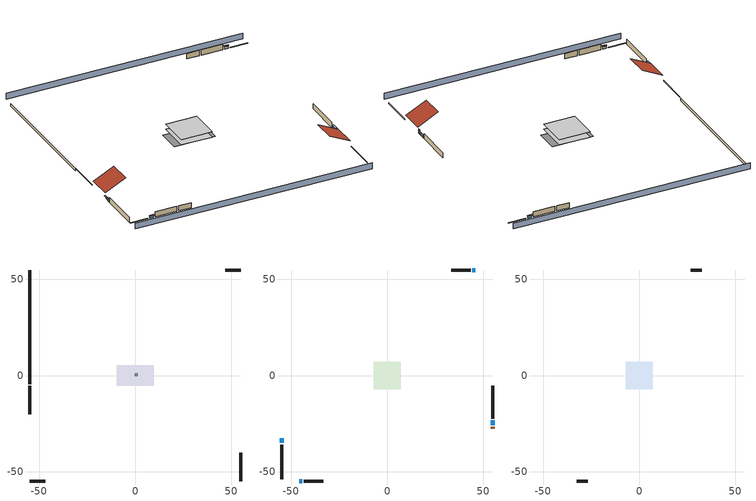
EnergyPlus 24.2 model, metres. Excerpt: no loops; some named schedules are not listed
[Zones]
crawlspace - vented
 floor foundation (Slab1 construction): -9.54,-5.31 -9.54,5.31 9.54,5.31 9.54,-5.31 z-0.91
 wall outside (RimJoist1 construction): -54.9,-5.4 -54.9,-20.13 z0.3:0.61
 wall outside (RimJoist2 construction): 54.9,54.9 46.73,54.9 z0.3:0.61
 wall outside (RimJoist3 construction): 54.9,-54.9 54.9,-40.18 z0.3:0.61
 wall outside (RimJoist4 construction): -54.9,-54.9 -46.73,-54.9 z0.3:0.61
 wall foundation (FoundationWall1 construction): -54.9,54.9 -54.9,-4.47 z-0.91:0.3
furnace airloop ret air zone
 floor adiabatic (AdiabaticConst): 0,0 0,1 1,1 1,0 z0
 wall adiabatic (AdiabaticConst): 0,1 0,0 1,0 1,1 0,1 z0:1
 ceiling adiabatic (AdiabaticConst): 1,0 1,1 0,1 0,0 z1
conditioned space
 floor to crawlspace - vented (Floor1 construction): -7.11,-7.11 -7.11,7.11 7.11,7.11 7.11,-7.11 z0.3
 wall outside (AdiabaticWallConstruction 1): 54.9,-27.68 54.9,-26.77 z0.3:2.34
 wall outside (AdiabaticWallConstruction): -54.9,-32.62 -54.9,-35.1 / 54.9,-25.84 54.9,-23.36 z0.3:1.43; 45.8,54.9 44.26,54.9 / -45.8,-54.9 -44.26,-54.9 z0.3:1.31
 wall outside (Wall1 construction): -54.9,-36.03 -54.9,-53.97 z0.3:2.74
 wall outside (Wall2 construction): 43.33,54.9 33.36,54.9 z0.3:2.74
 wall outside (Wall3 construction): 54.9,-22.43 54.9,-5.25 z0.3:2.74
 wall outside (Wall4 construction): -43.33,-54.9 -33.36,-54.9 z0.3:2.74
 window (WindowConstruction): -54.9,-32.62 -54.9,-35.1 z0.3:1.43
 window (WindowConstruction 1): 45.8,54.9 44.26,54.9 z0.3:1.31
 window (WindowConstruction 2): 54.9,-25.84 54.9,-23.36 z0.3:1.43
 window (WindowConstruction 3): -45.8,-54.9 -44.26,-54.9 z0.3:1.31
 door (Door): 54.9,-27.68 54.9,-26.77 z0.3:2.34
attic - vented
 floor to conditioned space (Floor2 construction Reversed): -7.11,-7.11 -7.11,7.11 7.11,7.11 7.11,-7.11 z2.74
 wall outside (Wall5 construction): 32.44,54.9 26.67,54.9 z0.3:2.74
 wall outside (Wall6 construction): -32.44,-54.9 -26.67,-54.9 z0.3:2.74
 roof outside (Roof1 construction): -54.9,-31.69,2.74 -45.39,-31.69,7.5 -45.39,-21.05,7.5 -54.9,-21.05,2.74
 roof outside (Roof2 construction): 54.9,-28.61,2.74 45.39,-28.61,7.5 45.39,-39.25,7.5 54.9,-39.25,2.74
shading: 54.9,59.47 -54.9,59.47 / -54.9,-59.47 54.9,-59.47 z0:2.74; -54.9,-35.41 -54.9,-32.32 -55.51,-32.32 -55.51,-35.41 z1.74; 43.96,54.9 46.11,54.9 46.11,55.51 43.96,55.51 z1.62; 54.9,-23.06 54.9,-26.14 55.51,-26.14 55.51,-23.06 z1.74; -43.96,-54.9 -46.11,-54.9 -46.11,-55.51 -43.96,-55.51 z1.62
[Building]
Building 1: Terrain=Suburbs
[Site:Location]
Portland Intl Arpt_OR: Latitude {deg}=45.59; Longitude {deg}=-122.6; Time Zone {hr}=-8; Elevation {m}=33; Keep Site Location Information=Yes
[Site:GroundTemperature:Shallow]
10.2558, 8.96328, 8.85977, 9.47314, 11.9355, 14.3863, 16.5111, 17.8571, 17.9714, 16.8767, 14.8061, 12.4304
[Site:WaterMainsTemperature]
Calculation Method=Schedule; Temperature Schedule=mains temperature schedule
[Material] Roughness=Rough; Thermal Absorptance=0.9
Name | Thickness {m} | Conductivity {W/m-K} | Density {kg/m3} | Specific Heat {J/kg-K} | Solar Absorptance | Visible Absorptance
aluminum siding | 0.009525 | 0.089435 | 177.822 | 1046.75 | 0.5 | 0.5
asphalt or fiberglass shingles | 0.00635 | 0.162714 | 1121.4 | 1465.45 | 0.85 | 0.85
ceiling loosefill ins | 0.254 | 0.0480833 | 16.02 | 1046.75 | 0.7 | 0.7
ceiling stud and cavity | 0.1397 | 0.104117 | 65.682 | 1177.47 | 0.7 | 0.7
concrete 8.0 in. | 0.2032 | 1.803125 | 2242.8 | 837.4 | 0.7 | 0.7
door material | 0.04445 | 0.0612267 | 512.64 | 1214.23 | 0.7 | 0.7
floor covering | 0.0127 | 0.0433444 | 54.468 | 1339.84 | 0.6 | 0.6
floor stud and cavity | 0.1397 | 0.923637 | 92.3553 | 1139.71 | 0.7 | 0.7
furniture material conditioned space 1 | 0.1524 | 0.115458 | 640.8 | 1214.23 | 0.6 | 0.6
gypsum board | 0.0127 | 0.160291 | 801 | 837.4 | 0.6 | 0.6
osb sheathing 0.5 in. | 0.0127 | 0.115458 | 512.64 | 1214.23 | 0.6 | 0.6
osb sheathing 0.5 in. 1 | 0.0127 | 0.115458 | 512.64 | 1214.23 | 0.7 | 0.7
osb sheathing 0.75 in. | 0.01905 | 0.115458 | 512.64 | 1214.23 | 0.7 | 0.7
rim joist stud and cavity | 0.0508 | 0.178289 | 50.32683 | 1063.81 | 0.6 | 0.6
roof rigid ins | 0.00281632 | 0.029427 | 32.04 | 1214.23 | 0.7 | 0.7
soil 0.5 in. | 0.0127 | 1.3848 | 1842.3 | 418.7 | 0.7 | 0.7
wall rigid ins | 0.512978 | 0.029427 | 32.04 | 1214.23 | 0.7 | 0.7
wall stud and cavity | 0.1397 | 0.549615 | 139.0536 | 1170.24 | 0.7 | 0.7
wall stud and cavity 1 | 0.1397 | 0.419005 | 139.0536 | 1170.24 | 0.6 | 0.6
wall stud and cavity 2 | 0.0889 | 0.380278 | 52.3479 | 1209.89 | 0.7 | 0.7
wall stud and cavity 3 | 0.0889 | 0.391764 | 83.0341 | 1211.67 | 0.7 | 0.7
wood siding; wood siding 1 | 0.0254 | 0.102417 | 544.68 | 1172.36 | 0.7 | 0.7
[Material:NoMass]
Adiabatic: Roughness=Rough; Thermal Resistance {m2-K/W}=176.1; Thermal Absorptance=0.9; Solar Absorptance=0.7; Visible Absorptance=0.7
[WindowMaterial:SimpleGlazingSystem]
WindowMaterial: U-Factor {W/m2-K}=2.15764; Solar Heat Gain Coefficient=0.44
[Construction]
AdiabaticConst: Adiabatic
AdiabaticWallConstruction: wood siding, wall rigid ins, wall stud and cavity 2, gypsum board
AdiabaticWallConstruction 1: wood siding 1, wall rigid ins, wall stud and cavity 2, gypsum board
Door: door material
Floor1 construction: floor stud and cavity, osb sheathing 0.75 in., floor covering
Floor2 construction Reversed: gypsum board, ceiling stud and cavity, ceiling loosefill ins
FoundationWall1 construction: concrete 8.0 in.
furniture construction conditioned space 1: furniture material conditioned space 1
PartitionWallConstruction: gypsum board, wall stud and cavity 3, gypsum board
RimJoist1 construction; RimJoist2 construction; RimJoist3 construction; RimJoist4 construction: aluminum siding, rim joist stud and cavity
Roof1 construction; Roof2 construction: asphalt or fiberglass shingles, roof rigid ins, osb sheathing 0.5 in.
Slab1 construction: soil 0.5 in.
Wall1 construction; Wall2 construction; Wall3 construction; Wall4 construction: aluminum siding, osb sheathing 0.5 in. 1, wall stud and cavity, gypsum board
Wall5 construction; Wall6 construction: aluminum siding, osb sheathing 0.5 in. 1, wall stud and cavity 1
WindowConstruction; WindowConstruction 1; WindowConstruction 2; WindowConstruction 3: WindowMaterial
[Zone] Multiplier=1
Name | Volume {m3} | Part of Total Floor Area
attic - vented | 214.681 | Yes
conditioned space | 493.619 | Yes
crawlspace - vented | 246.81 | Yes
furnace airloop ret air zone | 1 | No
[Space]
Name | Zone | Volume {m3} | Space Type
attic - vented 1 | attic - vented | 214.681
conditioned space 1 | conditioned space | 493.619
crawlspace - vented 1 | crawlspace - vented | 246.81
furnace airloop ret air space | furnace airloop ret air zone |  | Plenum Space Type
[ZoneInfiltration:EffectiveLeakageArea]
infil attic - vented 1: Zone or Space=attic - vented 1; Schedule=Always On Discrete; Effective Air Leakage Area {cm2}=6747.18; Stack Coefficient=0.000221234; Wind Coefficient=3.80944e-05
[ZoneMixing] Schedule=Always On Continuous; Design Flow Rate Calculation Method=Flow/Zone; Design Flow Rate {m3/s}=0
Name | Zone or Space | Source Zone or Space
whole house fan mix | attic - vented | conditioned space
furnace airloop_0 ZoneMixDZToCond mix | conditioned space | crawlspace - vented
furnace airloop_0 ZoneMixCondToDZ mix | crawlspace - vented | conditioned space
[SurfaceProperty:IncidentSolarMultiplier] Incident Solar Multiplier=1; Incident Solar Multiplier Schedule=trans schedule winter=0.85 summer=0.7
Window1; Window2; Window3; Window4
[InternalMass] Zone or ZoneList=conditioned space; Space or SpaceList=conditioned space 1
Name | Construction | Surface Area {m2}
furniture mass conditioned space 1 | furniture construction conditioned space 1 | 80.97429
partition wall mass | PartitionWallConstruction | 202.436
[Lights]
interior lighting: Zone or ZoneList or Space or SpaceList=conditioned space 1; Schedule=lighting_interior; Design Level Calculation Method=LightingLevel; Lighting Level {W}=309.711; Return Air Fraction=0; Fraction Radiant=0.6; Fraction Visible=0.2; Fraction Replaceable=1
[People]
occupants: Zone or ZoneList or Space or SpaceList=conditioned space 1; Number of People Schedule=occupants; Number of People Calculation Method=People; Number of People=3; Fraction Radiant=0.314171; Sensible Heat Fraction=0.56303; Activity Level Schedule=occupants activity schedule; Carbon Dioxide Generation Rate {m3/s-W}=0; Enable ASHRAE 55 Comfort Warnings=No; Mean Radiant Temperature Calculation Type=EnclosureAveraged
[ElectricEquipment] Zone or ZoneList or Space or SpaceList=conditioned space 1; Design Level Calculation Method=EquipmentLevel
Name | Schedule | Design Level {W} | Fraction Latent | Fraction Radiant | Fraction Lost
clothes dryer | clothes_dryer | 6329.68 | 0.015 | 0.081 | 0.85
clothes washer | clothes_washer | 637.535 | 0.03 | 0.162 | 0.7
cooking range | cooking_range | 1465.28 | 0.08 | 0.432 | 0.2
dishwasher | dishwasher | 709.533 | 0.3 | 0.18 | 0.4
freezer | freezer schedule | 194.914 | 0 | 0.6 | 0
fridge | fridge schedule | 43.7215 | 0 | 0.6 | 0
mech vent bath fan 0 | mech vent bath fan 0 schedule | 45 | 0 | 0 | 1
mech vent house fan | mech vent house fan schedule | 0 | 0 | 0 | 1
mech vent house fan cfis | mech vent house fan cfis schedule | 0 | 0 | 0 | 0
mech vent range fan 0 | mech vent range fan 0 schedule | 30 | 0 | 0 | 1
misc plug loads | plug_loads_other | 393.567 | 0.021 | 0.558 | 0.049
misc tv | plug_loads_tv | 490.02 | 0 | 0.6 | 0
whole house fan | Always On Discrete | 0 | 0 | 0 | 1
[OtherEquipment] Design Level Calculation Method=EquipmentLevel
Name | Fuel Type | Zone or ZoneList or Space or SpaceList | Schedule | Design Level {W} | Fraction Latent | Fraction Radiant | Fraction Lost
clothes dryer 1 | Electricity | conditioned space 1 | clothes_dryer | 0 | 0.015 | 0.081 | 0.85
cooking range 1 | Electricity | conditioned space 1 | cooking_range | 0 | 0.08 | 0.432 | 0.2
furnace airloop_0 SupCondToLv; furnace airloop_0 SupSensLkToCond; mech vent house fan sensible load; water heater sens | None | conditioned space 1 | Always On Discrete | 0 | 0 | 0 | 0
furnace airloop_0 SupLatLkToCond; mech vent house fan latent load; water heater lat | None | conditioned space 1 | Always On Discrete | 0 | 1 | 0 | 0
general water use latent | None | conditioned space 1 | general water use schedule | 62.594 | 1 | 0 | 0
general water use sensible | None | conditioned space 1 | general water use schedule | -61.6891 | 0 | 0.6 | 0
water heater energy adjustment1 | Electricity | conditioned space 1 | Always On Discrete | 0.01 | 0 | 0 | 1
furnace airloop_0 RetCondToDZ; furnace airloop_0 SupCondToDZ; furnace airloop_0 SupSensLkToDZ | None | crawlspace - vented 1 | Always On Discrete | 0 | 0 | 0 | 0
furnace airloop_0 SupLatLkToDZ | None | crawlspace - vented 1 | Always On Discrete | 0 | 1 | 0 | 0
furnace airloop_0 RetCondToRP; furnace airloop_0 RetSensLkToRP | None | furnace airloop ret air space | Always On Discrete | 0 | 0 | 0 | 0
furnace airloop_0 RetLatLkToRP | None | furnace airloop ret air space | Always On Discrete | 0 | 1 | 0 | 0
[ZoneInfiltration:DesignFlowRate] Schedule=Always On Discrete
Name | Zone or ZoneList or Space or SpaceList | Design Flow Rate Calculation Method | Design Flow Rate {m3/s} | Air Changes per Hour {1/hr} | Constant Term Coefficient | Temperature Term Coefficient | Velocity Term Coefficient | Velocity Squared Term Coefficient
infil flow; natural vent flow; whole house fan flow | conditioned space 1 | Flow/Zone | 0
crawlspace_vented 1 duct leakage imbalance infil flow | crawlspace - vented 1 | Flow/Zone | 0
infil crawlspace - vented 1 | crawlspace - vented 1 | AirChanges/Hour |  | 2.6013 | 1 | 0 | 0 | 0
[SurfaceProperty:ExposedFoundationPerimeter]
Slab1: Exposed Perimeter Calculation Method=TotalExposedPerimeter; Total Exposed Perimeter {m}=59.37504
[SpaceList]
Plenum Space Type: furnace airloop ret air space
[AvailabilityManager:Scheduled] Schedule=Always On Discrete
furnace airloop Availability Manager; room ac airloop Availability Manager
[AirLoopHVAC:ReturnPlenum]
Air Loop HVAC Return Plenum 1: Zone=furnace airloop ret air zone
[WaterUse:Equipment]
dishwasher: Peak Flow Rate {m3/s}=6.31087e-06; Flow Rate Fraction Schedule=hot_water_dishwasher
[Foundation:Kiva]
Foundation Kiva 1: Initial Indoor Air Temperature {C}=8.41658; Wall Height Above Grade {m}=0.3048; Wall Depth Below Slab {m}=0.2032
[Foundation:Kiva:Settings]
Soil Conductivity {W/m-K}=1.3848; Soil Density {kg/m3}=1842.3; Soil Specific Heat {J/kg-K}=418.7; Ground Solar Absorptivity=0.9; Ground Thermal Absorptivity=0.9; Ground Surface Roughness {m}=0.03; Far-Field Width {m}=40; Deep-Ground Boundary Condition=ZeroFlux; Deep-Ground Depth {m}=40; Minimum Cell Dimension {m}=0.2; Maximum Cell Growth Coefficient=3; Simulation Timestep=Timestep
[Exterior:Lights]
exterior lighting: Schedule=exterior lighting schedule; Design Level {W}=8.01452
[EnergyManagementSystem:GlobalVariable]
furnace_airloop_0_DuctImbalLkExhFanEquivCond
furnace_airloop_0_DuctImbalLkExhFanEquivDZ
furnace_airloop_0_DuctImbalLkSupFanEquivCond
furnace_airloop_0_DuctImbalLkSupFanEquivDZ
furnace_airloop_0_DZ_T
furnace_airloop_0_DZ_W
furnace_airloop_0_RetCondToDZ
furnace_airloop_0_RetCondToRP
furnace_airloop_0_RetLatLkToRP
furnace_airloop_0_RetSensLkToRP
furnace_airloop_0_SupCondToDZ
furnace_airloop_0_SupCondToLv
furnace_airloop_0_SupLatLkToCond
furnace_airloop_0_SupLatLkToDZ
furnace_airloop_0_SupSensLkToCond
furnace_airloop_0_SupSensLkToDZ
furnace_airloop_0_ZoneMixCondToDZ
furnace_airloop_0_ZoneMixDZToCond
furnace_airloop_AH_MFR
furnace_airloop_AH_Tout
furnace_airloop_AH_VFR
furnace_airloop_AH_Wout
furnace_airloop_Fan_RTF
furnace_airloop_RA_T
furnace_airloop_Ra_W
infil_program_Qfan
infil_program_Qinf
natural_vent_program_Qnv
natural_vent_program_Qwhf
room_ac_airloop_Fan_RTF
[EnergyManagementSystem:Sensor]
Name | Output:Variable or Output:Meter Index Key | Output:Variable or Output:Meter
airflow_gain | infil flow | Infiltration Sensible Heat Gain Energy
airflow_gain_1 | natural vent flow | Infiltration Sensible Heat Gain Energy
airflow_gain_2 | whole house fan flow | Infiltration Sensible Heat Gain Energy
airflow_loss | infil flow | Infiltration Sensible Heat Loss Energy
airflow_loss_1 | natural vent flow | Infiltration Sensible Heat Loss Energy
airflow_loss_2 | whole house fan flow | Infiltration Sensible Heat Loss Energy
clg_load_cond |  | Cooling:EnergyTransfer:Zone:CONDITIONED SPACE
clg_load_duct |  | Cooling:EnergyTransfer:Zone:FURNACE AIRLOOP RET AIR ZONE
clg_sp_s; clg_sp_s_1 | cooling setpoint | Schedule Value
clothes_dryer_exhaust_0_sch_s | clothes_dryer | Schedule Value
cool_season | cooling season schedule | Schedule Value
ducts_conv | furnace airloop_0 RetCondToRP | Other Equipment Convective Heating Energy
ducts_conv_1 | furnace airloop_0 RetLatLkToRP | Other Equipment Convective Heating Energy
ducts_conv_2 | furnace airloop_0 RetSensLkToRP | Other Equipment Convective Heating Energy
ducts_conv_3 | furnace airloop_0 SupCondToLv | Other Equipment Convective Heating Energy
ducts_conv_4 | furnace airloop_0 SupLatLkToCond | Other Equipment Convective Heating Energy
ducts_conv_5 | furnace airloop_0 SupSensLkToCond | Other Equipment Convective Heating Energy
ducts_rad | furnace airloop_0 RetCondToRP | Other Equipment Radiant Heating Energy
ducts_rad_1 | furnace airloop_0 RetLatLkToRP | Other Equipment Radiant Heating Energy
ducts_rad_2 | furnace airloop_0 RetSensLkToRP | Other Equipment Radiant Heating Energy
ducts_rad_3 | furnace airloop_0 SupCondToLv | Other Equipment Radiant Heating Energy
ducts_rad_4 | furnace airloop_0 SupLatLkToCond | Other Equipment Radiant Heating Energy
ducts_rad_5 | furnace airloop_0 SupSensLkToCond | Other Equipment Radiant Heating Energy
furnace_airloop_0_DZ_T_s | crawlspace - vented | Zone Air Temperature
furnace_airloop_0_DZ_W_s | crawlspace - vented | Zone Mean Air Humidity Ratio
furnace_airloop_AH_MFR_s | Node 15 | System Node Mass Flow Rate
furnace_airloop_AH_Tout_s | Node 15 | System Node Temperature
furnace_airloop_AH_VFR_s | Node 15 | System Node Current Density Volume Flow Rate
furnace_airloop_AH_Wout_s | Node 15 | System Node Humidity Ratio
furnace_airloop_RA_T_s | Node 18 | System Node Temperature
furnace_airloop_Ra_W_s | Node 18 | System Node Humidity Ratio
htg_load_cond |  | Heating:EnergyTransfer:Zone:CONDITIONED SPACE
htg_load_duct |  | Heating:EnergyTransfer:Zone:FURNACE AIRLOOP RET AIR ZONE
htg_sp_s; htg_sp_s_1 | heating setpoint | Schedule Value
ig_ee_conv | clothes dryer | Electric Equipment Convective Heating Energy
ig_ee_conv_2 | cooking range | Electric Equipment Convective Heating Energy
ig_ee_conv_3 | dishwasher | Electric Equipment Convective Heating Energy
ig_ee_conv_4 | freezer | Electric Equipment Convective Heating Energy
ig_ee_conv_5 | fridge | Electric Equipment Convective Heating Energy
ig_ee_conv_6 | misc plug loads | Electric Equipment Convective Heating Energy
ig_ee_conv_7 | misc tv | Electric Equipment Convective Heating Energy
ig_ee_conv_8 | whole house fan | Electric Equipment Convective Heating Energy
ig_ee_rad | clothes dryer | Electric Equipment Radiant Heating Energy
ig_ee_rad_2 | cooking range | Electric Equipment Radiant Heating Energy
ig_ee_rad_3 | dishwasher | Electric Equipment Radiant Heating Energy
ig_ee_rad_4 | freezer | Electric Equipment Radiant Heating Energy
ig_ee_rad_5 | fridge | Electric Equipment Radiant Heating Energy
ig_ee_rad_6 | misc plug loads | Electric Equipment Radiant Heating Energy
ig_ee_rad_7 | misc tv | Electric Equipment Radiant Heating Energy
ig_ee_rad_8 | whole house fan | Electric Equipment Radiant Heating Energy
ig_lgt_conv | interior lighting | Lights Convective Heating Energy
ig_lgt_rad | interior lighting | Lights Radiant Heating Energy
ig_lgt_vis | interior lighting | Lights Visible Radiation Heating Energy
ig_oe_conv | clothes dryer 1 | Other Equipment Convective Heating Energy
ig_oe_conv_1 | cooking range 1 | Other Equipment Convective Heating Energy
ig_oe_conv_2 | general water use latent | Other Equipment Convective Heating Energy
ig_oe_conv_3 | general water use sensible | Other Equipment Convective Heating Energy
ig_oe_conv_4 | water heater energy adjustment1 | Other Equipment Convective Heating Energy
ig_oe_conv_5 | water heater lat | Other Equipment Convective Heating Energy
ig_oe_conv_6 | water heater sens | Other Equipment Convective Heating Energy
ig_oe_rad | clothes dryer 1 | Other Equipment Radiant Heating Energy
ig_oe_rad_1 | cooking range 1 | Other Equipment Radiant Heating Energy
ig_oe_rad_2 | general water use latent | Other Equipment Radiant Heating Energy
ig_oe_rad_3 | general water use sensible | Other Equipment Radiant Heating Energy
ig_oe_rad_4 | water heater energy adjustment1 | Other Equipment Radiant Heating Energy
ig_oe_rad_5 | water heater lat | Other Equipment Radiant Heating Energy
ig_oe_rad_6 | water heater sens | Other Equipment Radiant Heating Energy
ig_ppl_conv | occupants | People Convective Heating Energy
ig_ppl_rad | occupants | People Radiant Heating Energy
im_conv | furniture mass conditioned space 1 | Surface Inside Face Convection Heat Gain Energy
im_conv_1 | partition wall mass | Surface Inside Face Convection Heat Gain Energy
im_ig | furniture mass conditioned space 1 | Surface Inside Face Internal Gains Radiation Heat Gain Energy
im_ig_1 | partition wall mass | Surface Inside Face Internal Gains Radiation Heat Gain Energy
im_lgt | furniture mass conditioned space 1 | Surface Inside Face Lights Radiation Heat Gain Energy
im_lgt_1 | partition wall mass | Surface Inside Face Lights Radiation Heat Gain Energy
im_sol | furniture mass conditioned space 1 | Surface Inside Face Solar Radiation Heat Gain Energy
im_sol_1 | partition wall mass | Surface Inside Face Solar Radiation Heat Gain Energy
im_surf | furniture mass conditioned space 1 | Surface Inside Face Net Surface Thermal Radiation Heat Gain Energy
im_surf_1 | partition wall mass | Surface Inside Face Net Surface Thermal Radiation Heat Gain Energy
mech_vent_bath_fan_0_sch_s | mech vent bath fan 0 schedule | Schedule Value
mech_vent_range_fan_0_sch_s | mech vent range fan 0 schedule | Schedule Value
mv_conv | mech vent bath fan 0 | Electric Equipment Convective Heating Energy
mv_conv_1 | mech vent house fan | Electric Equipment Convective Heating Energy
mv_conv_2 | mech vent house fan cfis | Electric Equipment Convective Heating Energy
mv_conv_3 | mech vent range fan 0 | Electric Equipment Convective Heating Energy
mv_conv_4 | mech vent house fan latent load | Other Equipment Convective Heating Energy
mv_conv_5 | mech vent house fan sensible load | Other Equipment Convective Heating Energy
mv_rad | mech vent bath fan 0 | Electric Equipment Radiant Heating Energy
mv_rad_1 | mech vent house fan | Electric Equipment Radiant Heating Energy
mv_rad_2 | mech vent house fan cfis | Electric Equipment Radiant Heating Energy
mv_rad_3 | mech vent range fan 0 | Electric Equipment Radiant Heating Energy
mv_rad_4 | mech vent house fan latent load | Other Equipment Radiant Heating Energy
mv_rad_5 | mech vent house fan sensible load | Other Equipment Radiant Heating Energy
natural_vent_s | natural vent schedule | Schedule Value
out_pb_s |  | Site Outdoor Air Barometric Pressure
out_wt_s |  | Site Outdoor Air Humidity Ratio
site_vw_s |  | Site Wind Speed
ss_back_out | Window1 | Surface Window Shortwave from Zone Back Out Window Heat Transfer Rate
ss_back_out_1 | Window2 | Surface Window Shortwave from Zone Back Out Window Heat Transfer Rate
ss_back_out_2 | Window3 | Surface Window Shortwave from Zone Back Out Window Heat Transfer Rate
ss_back_out_3 | Window4 | Surface Window Shortwave from Zone Back Out Window Heat Transfer Rate
ss_conv | Door1 | Surface Inside Face Convection Heat Gain Energy
ss_conv_1 | Window1 | Surface Inside Face Convection Heat Gain Energy
ss_conv_2 | Window2 | Surface Inside Face Convection Heat Gain Energy
ss_conv_3 | Window3 | Surface Inside Face Convection Heat Gain Energy
ss_conv_4 | Window4 | Surface Inside Face Convection Heat Gain Energy
ss_ig | Door1 | Surface Inside Face Internal Gains Radiation Heat Gain Energy
ss_ig_1 | Window1 | Surface Inside Face Internal Gains Radiation Heat Gain Energy
ss_ig_2 | Window2 | Surface Inside Face Internal Gains Radiation Heat Gain Energy
ss_ig_3 | Window3 | Surface Inside Face Internal Gains Radiation Heat Gain Energy
ss_ig_4 | Window4 | Surface Inside Face Internal Gains Radiation Heat Gain Energy
ss_lgt | Door1 | Surface Inside Face Lights Radiation Heat Gain Energy
ss_sol | Door1 | Surface Inside Face Solar Radiation Heat Gain Energy
ss_surf | Door1 | Surface Inside Face Net Surface Thermal Radiation Heat Gain Energy
ss_surf_1 | Window1 | Surface Inside Face Net Surface Thermal Radiation Heat Gain Energy
ss_surf_2 | Window2 | Surface Inside Face Net Surface Thermal Radiation Heat Gain Energy
ss_surf_3 | Window3 | Surface Inside Face Net Surface Thermal Radiation Heat Gain Energy
ss_surf_4 | Window4 | Surface Inside Face Net Surface Thermal Radiation Heat Gain Energy
ss_trans_in | Window1 | Surface Window Transmitted Solar Radiation Rate
ss_trans_in_1 | Window2 | Surface Window Transmitted Solar Radiation Rate
ss_trans_in_2 | Window3 | Surface Window Transmitted Solar Radiation Rate
ss_trans_in_3 | Window4 | Surface Window Transmitted Solar Radiation Rate
ss_trans_out | Window1 | Surface Inside Face Initial Transmitted Diffuse Transmitted Out Window Solar Radiation Rate
ss_trans_out_1 | Window2 | Surface Inside Face Initial Transmitted Diffuse Transmitted Out Window Solar Radiation Rate
ss_trans_out_2 | Window3 | Surface Inside Face Initial Transmitted Diffuse Transmitted Out Window Solar Radiation Rate
ss_trans_out_3 | Window4 | Surface Inside Face Initial Transmitted Diffuse Transmitted Out Window Solar Radiation Rate
s_conv | Floor1 | Surface Inside Face Convection Heat Gain Energy
s_conv_1 | Floor2 | Surface Inside Face Convection Heat Gain Energy
s_conv_2 | Wall1 | Surface Inside Face Convection Heat Gain Energy
s_conv_3 | Wall2 | Surface Inside Face Convection Heat Gain Energy
s_conv_4 | Wall3 | Surface Inside Face Convection Heat Gain Energy
s_conv_5 | Wall4 | Surface Inside Face Convection Heat Gain Energy
s_ig | Floor1 | Surface Inside Face Internal Gains Radiation Heat Gain Energy
s_ig_1 | Floor2 | Surface Inside Face Internal Gains Radiation Heat Gain Energy
s_ig_2 | Wall1 | Surface Inside Face Internal Gains Radiation Heat Gain Energy
s_ig_3 | Wall2 | Surface Inside Face Internal Gains Radiation Heat Gain Energy
s_ig_4 | Wall3 | Surface Inside Face Internal Gains Radiation Heat Gain Energy
s_ig_5 | Wall4 | Surface Inside Face Internal Gains Radiation Heat Gain Energy
s_lgt | Floor1 | Surface Inside Face Lights Radiation Heat Gain Energy
s_lgt_1 | Floor2 | Surface Inside Face Lights Radiation Heat Gain Energy
s_lgt_2 | Wall1 | Surface Inside Face Lights Radiation Heat Gain Energy
s_lgt_3 | Wall2 | Surface Inside Face Lights Radiation Heat Gain Energy
s_lgt_4 | Wall3 | Surface Inside Face Lights Radiation Heat Gain Energy
s_lgt_5 | Wall4 | Surface Inside Face Lights Radiation Heat Gain Energy
s_sol | Floor1 | Surface Inside Face Solar Radiation Heat Gain Energy
s_sol_1 | Floor2 | Surface Inside Face Solar Radiation Heat Gain Energy
s_sol_2 | Wall1 | Surface Inside Face Solar Radiation Heat Gain Energy
s_sol_3 | Wall2 | Surface Inside Face Solar Radiation Heat Gain Energy
s_sol_4 | Wall3 | Surface Inside Face Solar Radiation Heat Gain Energy
s_sol_5 | Wall4 | Surface Inside Face Solar Radiation Heat Gain Energy
s_surf | Floor1 | Surface Inside Face Net Surface Thermal Radiation Heat Gain Energy
s_surf_1 | Floor2 | Surface Inside Face Net Surface Thermal Radiation Heat Gain Energy
s_surf_2 | Wall1 | Surface Inside Face Net Surface Thermal Radiation Heat Gain Energy
